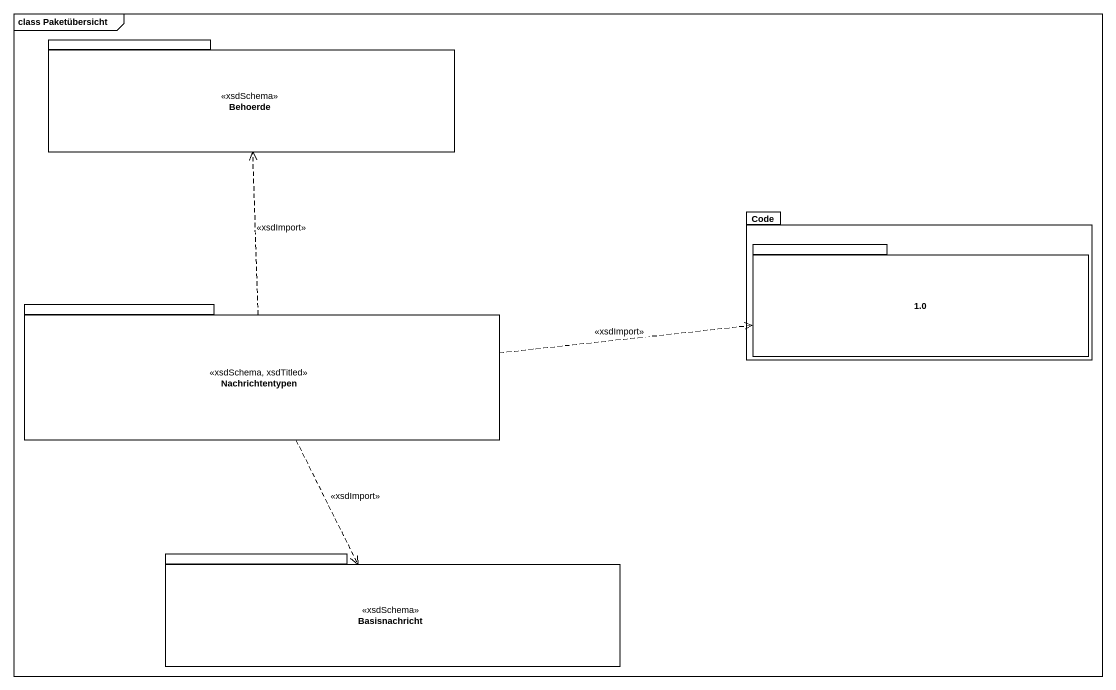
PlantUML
@startuml
mainframe class Paketübersicht
package Behoerde <<xsdSchema>> {
}
package Code {
  package "1.0" as p1_0 {
  }
}
package Nachrichtentypen <<xsdSchema, xsdTitled>> {
}
package Basisnachricht <<xsdSchema>> {
}
Nachrichtentypen .up.> Behoerde : <<xsdImport>>
Nachrichtentypen .right.> p1_0 : <<xsdImport>>
Nachrichtentypen ..> Basisnachricht : <<xsdImport>>
@enduml
